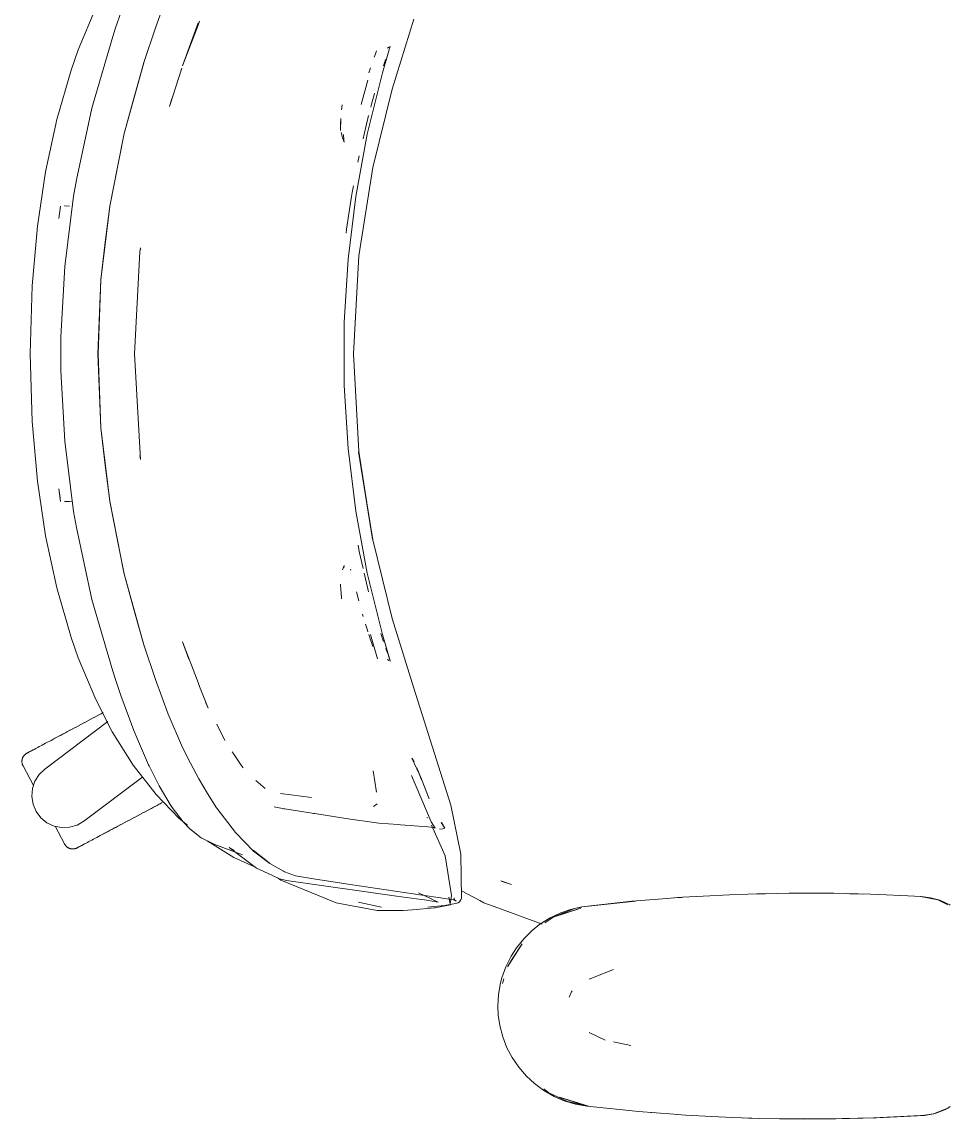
# Model space of a CAD drawing. Header units: millimetres. Extents: x 155927 to 317870, y -36033 to 97293.
# Drawn here: x 200583.1 to 200981.4, y 11128.9 to 11599.8 of the extents above; entities that cross this region are included whole.
import ezdxf

# ---------------------------------------------------------------- set-up
doc = ezdxf.new("R2010")
doc.units = ezdxf.units.MM
doc.header["$MEASUREMENT"] = 0
doc.layers.add('G-IMPT', color=8, linetype='CONTINUOUS', lineweight=9)
doc.layers.add('I-FURN', color=8, linetype='CONTINUOUS', lineweight=9)

msp = doc.modelspace()

# ---------------------------------------------------------------- linework, layer by layer
at = {"layer": 'G-IMPT'}
for p, q in [((200645.79, 11612.13), (200640.33, 11597.25)), ((200607.24, 11587.85), (200614.75, 11605.82)), ((200625.63, 11604.14), (200623.22, 11597.21)), ((200622.03, 11593.6), (200623.22, 11597.21)), ((200635.33, 11582.33), (200640.33, 11597.25)), ((200651.92, 11581), (200658.74, 11599.4)), ((200651.92, 11581), (200658.64, 11598.44)), ((200658.64, 11598.44), (200659.3, 11600.17)), ((200751.23, 11600.94), (200742.04, 11570.96)), ((200613.09, 11562.77), (200622.03, 11593.6)), ((200604.16, 11579.12), (200607.24, 11587.85)), ((200737.81, 11577.92), (200740.89, 11588.34)), ((200739.99, 11588.6), (200740.6, 11588.98)), ((200739.99, 11588.6), (200740.2, 11588.74)), ((200740.95, 11588.61), (200740.89, 11588.34)), ((200741.03, 11588.91), (200740.95, 11588.61)), ((200741, 11589.37), (200741.08, 11589.14)), ((200741.08, 11589.14), (200741.03, 11588.91)), ((200734.69, 11585.67), (200734.31, 11584.66)), ((200734.69, 11585.67), (200735.3, 11587.32)), ((200738.97, 11583.11), (200738.23, 11581.01)), ((200738.97, 11583.11), (200739.22, 11583.77)), ((200604.16, 11579.12), (200597.99, 11557.87)), ((200626.94, 11551.84), (200635.33, 11582.33)), ((200626.94, 11551.84), (200635.37, 11582.25)), ((200631.6, 11569.08), (200635.37, 11582.25)), ((200646.39, 11563.52), (200651.65, 11580.01)), ((200731.97, 11577.9), (200732.7, 11580.12)), ((200731.53, 11574.81), (200728.6, 11564.35)), ((200731.27, 11551.6), (200737.81, 11577.92)), ((200631.6, 11569.08), (200626.94, 11551.84)), ((200733.73, 11537.28), (200742.04, 11570.96)), ((200734.23, 11568.49), (200734.44, 11569.18)), ((200646.39, 11563.52), (200647.47, 11566.96)), ((200733.12, 11564.49), (200732.8, 11563.35)), ((200733.12, 11564.49), (200734.23, 11568.49)), ((200613.09, 11562.77), (200606.42, 11531.98)), ((200720.24, 11562.1), (200720.46, 11564.19)), ((200731.5, 11558.33), (200731.83, 11559.63)), ((200732.8, 11563.35), (200732.75, 11563.17)), ((200597.99, 11557.87), (200593.18, 11535.51)), ((200719.84, 11553.25), (200719.93, 11558.3)), ((200719.84, 11553.25), (200719.85, 11556.03)), ((200719.93, 11558.3), (200719.85, 11556.03)), ((200731.5, 11558.33), (200729.95, 11551.58)), ((200626.94, 11551.84), (200620.77, 11520.71)), ((200626.94, 11551.84), (200620.77, 11520.79)), ((200626.94, 11551.84), (200623.87, 11536.81)), ((200720.69, 11550.14), (200720.09, 11552.29)), ((200721.38, 11548.19), (200720.69, 11550.14)), ((200721.12, 11551.4), (200721.13, 11551.54)), ((200721.16, 11549.24), (200721.13, 11551.54)), ((200731.27, 11551.6), (200726.33, 11524.93)), ((200729.49, 11549.61), (200729.95, 11551.58)), ((200721.16, 11549.24), (200721.38, 11548.19)), ((200727.29, 11539.56), (200727.83, 11542.37)), ((200620.77, 11520.71), (200623.87, 11536.81)), ((200733.73, 11537.28), (200727.73, 11499.36)), ((200593.18, 11535.51), (200589.68, 11512.09)), ((200605.23, 11525.06), (200606.42, 11531.98)), ((200725.36, 11529.46), (200724.81, 11526.55)), ((200601.42, 11494.89), (200605.23, 11525.06)), ((200726.33, 11524.93), (200723.04, 11498.01)), ((200723.71, 11519.3), (200724.56, 11524.92)), ((200724.56, 11524.92), (200724.81, 11526.55)), ((200599.59, 11520.79), (200598.94, 11515.38)), ((200603.44, 11520.75), (200601.35, 11520.82)), ((200601.35, 11520.82), (200601.46, 11520.82)), ((200616.95, 11489.19), (200620.77, 11520.79)), ((200616.98, 11489.15), (200620.77, 11520.71)), ((200620.77, 11520.71), (200618.82, 11505.23)), ((200723.71, 11519.3), (200722.42, 11510.78)), ((200589.68, 11512.09), (200587.42, 11486.52)), ((200722.42, 11510.78), (200722.24, 11509.12)), ((200616.98, 11489.15), (200618.82, 11505.23)), ((200631.38, 11457.38), (200633.71, 11501.11)), ((200631.44, 11457.38), (200633.71, 11501.11)), ((200633.71, 11501.11), (200633.97, 11502.88)), ((200633.71, 11501.11), (200633.94, 11502.41)), ((200633.99, 11502.66), (200633.94, 11502.41)), ((200727.73, 11499.36), (200725.38, 11457.38)), ((200599.81, 11464.69), (200601.42, 11494.89)), ((200721.38, 11470.94), (200723.04, 11498.01)), ((200616.95, 11489.19), (200615.61, 11457.38)), ((200616.98, 11489.15), (200615.84, 11457.38)), ((200616.31, 11474.26), (200616.98, 11489.15)), ((200587.42, 11486.52), (200586.57, 11457.38)), ((200616.31, 11474.26), (200615.84, 11457.38)), ((200721.38, 11470.94), (200721.38, 11443.82)), ((200599.81, 11464.69), (200599.71, 11457.38)), ((200586.57, 11457.38), (200587.42, 11428.24)), ((200599.81, 11450.07), (200599.71, 11457.38)), ((200615.61, 11457.38), (200616.95, 11425.56)), ((200616.98, 11425.6), (200615.84, 11457.38)), ((200616.31, 11440.49), (200615.84, 11457.38)), ((200631.44, 11457.38), (200633.94, 11412.04)), ((200727.73, 11415.39), (200725.38, 11457.38)), ((200599.81, 11450.07), (200601.42, 11419.86)), ((200721.38, 11443.82), (200723.04, 11416.75)), ((200616.98, 11425.6), (200616.31, 11440.49)), ((200587.42, 11428.24), (200589.68, 11402.67)), ((200616.95, 11425.56), (200620.77, 11393.97)), ((200618.82, 11409.52), (200616.98, 11425.6)), ((200616.98, 11425.6), (200620.77, 11394.05)), ((200601.42, 11419.86), (200605.23, 11389.69)), ((200633.94, 11412.04), (200633.71, 11413.65)), ((200633.71, 11413.65), (200633.94, 11412.35)), ((200726.33, 11389.83), (200723.04, 11416.75)), ((200733.73, 11377.48), (200727.47, 11415.22)), ((200727.47, 11415.22), (200733.47, 11377.85)), ((200727.73, 11415.39), (200733.47, 11377.85)), ((200618.82, 11409.52), (200620.77, 11394.05)), ((200633.99, 11412.1), (200633.94, 11412.35)), ((200589.68, 11402.67), (200593.18, 11379.25)), ((200599.59, 11393.96), (200598.94, 11399.38)), ((200599.5, 11395.61), (200598.94, 11399.38)), ((200601.35, 11393.93), (200603.44, 11394.01)), ((200601.35, 11393.93), (200601.46, 11393.93)), ((200604.68, 11394.05), (200603.44, 11394.01)), ((200620.77, 11394.05), (200623.87, 11377.94)), ((200620.77, 11394.05), (200626.98, 11362.8)), ((200626.98, 11362.8), (200620.77, 11393.97)), ((200605.23, 11389.69), (200606.42, 11382.77)), ((200731.27, 11363.16), (200726.33, 11389.83)), ((200606.42, 11382.77), (200613.09, 11351.98)), ((200597.99, 11356.88), (200593.18, 11379.25)), ((200626.94, 11362.92), (200623.87, 11377.94)), ((200742.04, 11343.79), (200733.73, 11377.48)), ((200727.32, 11375.2), (200727.79, 11372.57)), ((200727.79, 11372.57), (200729.49, 11365.15)), ((200721.38, 11366.57), (200720.69, 11364.62)), ((200721.38, 11366.57), (200721.16, 11365.52)), ((200631.6, 11345.67), (200626.94, 11362.92)), ((200626.94, 11362.92), (200635.37, 11332.51)), ((200626.94, 11362.92), (200635.33, 11332.42)), ((200724.05, 11364.97), (200724.18, 11364.55)), ((200729.95, 11363.18), (200731.5, 11356.42)), ((200731.27, 11363.16), (200737.81, 11336.84)), ((200719.84, 11358.47), (200719.85, 11357.77)), ((200719.95, 11356.4), (200719.85, 11357.77)), ((200604.16, 11335.64), (200597.99, 11356.88)), ((200719.95, 11356.4), (200720.22, 11352.7)), ((200720.22, 11352.7), (200720.26, 11352.21)), ((200727.64, 11351.34), (200726.65, 11355.2)), ((200727.64, 11351.34), (200727.25, 11352.87)), ((200731.5, 11356.42), (200731.84, 11355.14)), ((200622.03, 11321.15), (200613.09, 11351.98)), ((200631.6, 11345.67), (200635.37, 11332.51)), ((200729.55, 11344.55), (200729.22, 11345.67)), ((200742.04, 11343.79), (200751.23, 11313.82)), ((200731.33, 11338.76), (200730.54, 11341.26)), ((200731.58, 11337.98), (200731.33, 11338.76)), ((200607.24, 11326.91), (200604.16, 11335.64)), ((200651.92, 11333.76), (200654.65, 11326.33)), ((200651.92, 11333.76), (200658.64, 11316.31)), ((200732.73, 11334.55), (200731.96, 11336.85)), ((200732.62, 11336.85), (200735.66, 11326.42)), ((200732.73, 11334.55), (200732.98, 11333.83)), ((200733.74, 11331.67), (200732.98, 11333.83)), ((200737.19, 11336.84), (200737.04, 11337.3)), ((200737.19, 11336.84), (200737.92, 11334.62)), ((200737.81, 11336.84), (200741.08, 11325.62)), ((200737.81, 11336.84), (200740.88, 11326.31)), ((200737.81, 11336.84), (200740.93, 11326.02)), ((200738.21, 11333.82), (200737.92, 11334.62)), ((200640.33, 11317.51), (200635.33, 11332.42)), ((200739.19, 11331.06), (200739.54, 11330.09)), ((200739.54, 11330.09), (200739.94, 11329.02)), ((200607.24, 11326.91), (200614.75, 11308.93)), ((200739.99, 11326.16), (200740.6, 11325.77)), ((200739.99, 11326.16), (200740.2, 11326.01)), ((200740.88, 11326.31), (200740.93, 11326.02)), ((200741.08, 11325.62), (200740.95, 11325.38)), ((200622.03, 11321.15), (200623.22, 11317.55)), ((200625.56, 11310.73), (200623.22, 11317.55)), ((200640.33, 11317.51), (200645.79, 11302.63)), ((200658.64, 11316.31), (200659.3, 11314.59)), ((200625.56, 11310.73), (200631.16, 11295.65)), ((200659.3, 11314.59), (200663.02, 11305.26)), ((200751.23, 11313.82), (200767.22, 11263.58)), ((200614.75, 11308.93), (200621.85, 11295.16)), ((200663.02, 11305.26), (200662.03, 11307.5)), ((200645.79, 11302.63), (200651.97, 11288.4)), ((200670.2, 11291.42), (200666.65, 11298.39)), ((200621.85, 11295.16), (200630.82, 11280.86)), ((200632.64, 11291.97), (200631.16, 11295.65)), ((200637.42, 11281.02), (200632.64, 11291.97)), ((200655.36, 11281.67), (200651.97, 11288.4)), ((200673.73, 11285.95), (200673.33, 11286.53)), ((200677.22, 11280.82), (200673.73, 11285.95)), ((200753.51, 11277.14), (200750.47, 11283.85)), ((200750.47, 11283.85), (200751.38, 11282.21)), ((200630.82, 11280.86), (200640.63, 11268.26)), ((200637.42, 11281.02), (200637.64, 11280.57)), ((200641.64, 11272.56), (200637.64, 11280.57)), ((200655.36, 11281.67), (200658.93, 11274.88)), ((200677.22, 11280.82), (200677.97, 11279.71)), ((200735.18, 11269.23), (200733.78, 11278.39)), ((200754.54, 11274.56), (200752.51, 11279.68)), ((200754.54, 11274.76), (200752.52, 11279.66)), ((200752.52, 11279.66), (200754.54, 11274.56)), ((200641.64, 11272.56), (200641.94, 11271.96)), ((200662.7, 11268.65), (200658.93, 11274.88)), ((200683.5, 11274.18), (200687.4, 11270.85)), ((200758.67, 11256.42), (200750.24, 11276.4)), ((200754.54, 11274.76), (200757.79, 11266.29)), ((200650.58, 11257.97), (200640.63, 11268.26)), ((200641.94, 11271.96), (200646.68, 11263.97)), ((200662.7, 11268.65), (200666.58, 11262.56)), ((200707.35, 11266.9), (200693.99, 11268.68)), ((200693.99, 11268.68), (200694.47, 11268.54)), ((200735.18, 11269.23), (200735.14, 11269.58)), ((200647.54, 11262.68), (200646.68, 11263.97)), ((200691.31, 11262.98), (200693.48, 11262.52)), ((200735.54, 11264.28), (200733.9, 11263)), ((200771.41, 11242.62), (200767.22, 11263.58)), ((200652.25, 11256.55), (200647.54, 11262.68)), ((200666.58, 11262.56), (200666.75, 11262.3)), ((200674.77, 11251.86), (200666.75, 11262.3)), ((200693.48, 11262.52), (200695.46, 11262.1)), ((200695.93, 11262.03), (200695.46, 11262.1)), ((200707.65, 11260.22), (200695.93, 11262.03)), ((200707.65, 11260.22), (200708.26, 11260.13)), ((200708.77, 11260.05), (200708.26, 11260.13)), ((200722.13, 11257.94), (200708.77, 11260.05)), ((200757.22, 11258.14), (200756.79, 11258.41)), ((200650.58, 11257.97), (200654.1, 11255.1)), ((200655.15, 11253.52), (200652.25, 11256.55)), ((200660.01, 11249.66), (200655.15, 11253.52)), ((200722.13, 11257.94), (200736.2, 11255.9)), ((200736.27, 11255.89), (200736.2, 11255.9)), ((200736.27, 11255.89), (200744.52, 11255.28)), ((200744.52, 11255.28), (200745.5, 11255.2)), ((200745.5, 11255.2), (200753.36, 11254.64)), ((200753.36, 11254.64), (200757.24, 11254.35)), ((200757.32, 11254.34), (200757.24, 11254.35)), ((200757.32, 11254.34), (200759.7, 11254.04)), ((200760.43, 11253.75), (200758.67, 11256.42)), ((200764.78, 11241.92), (200758.79, 11255.1)), ((200759.71, 11254.04), (200759.7, 11254.04)), ((200759.71, 11254.04), (200760.43, 11253.75)), ((200764.64, 11253.75), (200763.05, 11256.21)), ((200763.05, 11256.21), (200764.58, 11253.73)), ((200764.58, 11253.73), (200763.09, 11256.2)), ((200763.7, 11253.45), (200764.58, 11253.73)), ((200764.64, 11253.75), (200764.58, 11253.73)), ((200660.01, 11249.66), (200661.15, 11249.04)), ((200661.15, 11249.04), (200663.59, 11247.87)), ((200674.77, 11251.86), (200682.5, 11243.96)), ((200762.35, 11253.28), (200763.7, 11253.45)), ((200673.95, 11241.23), (200662.51, 11248.35)), ((200663.59, 11247.87), (200665.81, 11246.8)), ((200677.72, 11242.29), (200665.81, 11246.8)), ((200672.06, 11245.52), (200674.1, 11244.36)), ((200672.06, 11245.52), (200683.77, 11236.58)), ((200682.29, 11244.27), (200689.24, 11238.87)), ((200682.29, 11244.27), (200685.87, 11241.46)), ((200682.58, 11237.25), (200673.95, 11241.23)), ((200689.47, 11238.54), (200682.5, 11243.96)), ((200689.24, 11238.87), (200685.87, 11241.46)), ((200764.78, 11241.92), (200767.5, 11224.87)), ((200771.41, 11242.62), (200771.79, 11223.64)), ((200690.29, 11233.54), (200683.77, 11236.58)), ((200689.47, 11238.54), (200695.3, 11235.26)), ((200695.3, 11235.26), (200695.73, 11235.04)), ((200700.52, 11233.29), (200695.73, 11235.04)), ((200690.29, 11233.54), (200693.66, 11231.97)), ((200693.04, 11232.26), (200694.21, 11231.49)), ((200696.65, 11231.33), (200693.66, 11231.97)), ((200694.21, 11231.49), (200710.66, 11224.69)), ((200743.86, 11224.65), (200696.65, 11231.33)), ((200700.52, 11233.29), (200708.19, 11231.99)), ((200723.95, 11229.6), (200708.19, 11231.99)), ((200788.67, 11231.16), (200793.13, 11229.53)), ((200788.67, 11231.16), (200789.25, 11230.9)), ((200793.13, 11229.53), (200789.25, 11230.9)), ((200754.83, 11225.04), (200723.95, 11229.6)), ((200761.71, 11222.02), (200753.31, 11226.01)), ((200771.73, 11226.82), (200779.63, 11222.68)), ((200886.71, 11225.19), (200894.59, 11225.49)), ((200906.89, 11225.78), (200894.59, 11225.49)), ((200898.46, 11225.57), (200900.12, 11225.65)), ((200900.12, 11225.65), (200902.19, 11225.65)), ((200906.89, 11225.78), (200912.36, 11225.86)), ((200927.08, 11225.86), (200912.36, 11225.86)), ((200931.59, 11225.81), (200927.08, 11225.86)), ((200931.59, 11225.81), (200947.26, 11225.43)), ((200938.31, 11225.63), (200940.53, 11225.63)), ((200943.84, 11225.49), (200940.53, 11225.63)), ((200947.26, 11225.43), (200950.8, 11225.31)), ((200963.36, 11224.69), (200950.8, 11225.31)), ((200710.66, 11224.69), (200714.03, 11223.3)), ((200717.89, 11221.71), (200714.03, 11223.3)), ((200735.58, 11218.47), (200717.89, 11221.71)), ((200728.14, 11221.92), (200727.57, 11222.07)), ((200737.45, 11219.88), (200728.14, 11221.92)), ((200743.86, 11224.65), (200754.53, 11223.21)), ((200755.82, 11223), (200754.53, 11223.21)), ((200762.68, 11223.93), (200754.83, 11225.04)), ((200755.82, 11223), (200760.85, 11222.16)), ((200764.52, 11220.62), (200759.83, 11220.1)), ((200761.71, 11222.02), (200760.85, 11222.16)), ((200768.95, 11222.82), (200762.68, 11223.93)), ((200765.14, 11220.7), (200764.52, 11220.62)), ((200764.72, 11220.44), (200767.05, 11220.88)), ((200765.14, 11220.7), (200768.41, 11221.23)), ((200766.32, 11224.16), (200766.81, 11221.29)), ((200766.32, 11224.16), (200767.05, 11220.88)), ((200766.81, 11221.29), (200767.5, 11224.87)), ((200768.33, 11222.99), (200768.95, 11222.82)), ((200768.33, 11222.99), (200769.43, 11222.43)), ((200770.28, 11221.78), (200768.41, 11221.23)), ((200768.52, 11223.87), (200768.6, 11223.37)), ((200768.92, 11222.83), (200768.6, 11223.37)), ((200768.92, 11222.83), (200769.43, 11222.43)), ((200770.28, 11221.78), (200770.81, 11222.1)), ((200770.81, 11222.1), (200771.19, 11222.6)), ((200771.79, 11223.64), (200771.19, 11222.6)), ((200771.32, 11223.22), (200771.19, 11222.6)), ((200771.19, 11222.6), (200771.21, 11222.67)), ((200771.32, 11223.22), (200771.21, 11222.67)), ((200779.63, 11222.68), (200781.39, 11221.76)), ((200787.36, 11219.57), (200781.39, 11221.76)), ((200823.41, 11220.03), (200846.36, 11222.48)), ((200823.41, 11220.03), (200844.85, 11222.38)), ((200846.36, 11222.48), (200826.23, 11220.36)), ((200844.85, 11222.38), (200856.24, 11223.36)), ((200866.53, 11224.09), (200856.24, 11223.36)), ((200864.49, 11223.96), (200863.07, 11223.82)), ((200864.49, 11223.96), (200866.39, 11224.05)), ((200866.53, 11224.09), (200875.4, 11224.65)), ((200886.71, 11225.19), (200875.4, 11224.65)), ((200963.36, 11224.69), (200969.03, 11224.41)), ((200976.15, 11223.04), (200968.8, 11224.41)), ((200969.03, 11224.41), (200973.04, 11223.91)), ((200973.04, 11223.91), (200976.99, 11222.84)), ((200980.41, 11220.94), (200976.15, 11223.04)), ((200981.32, 11220.86), (200976.99, 11222.84)), ((200981.32, 11220.86), (200981.43, 11220.78)), ((200735.58, 11218.47), (200742.55, 11218.44)), ((200742.55, 11218.44), (200746.72, 11218.44)), ((200750.68, 11218.78), (200746.72, 11218.44)), ((200760, 11219.59), (200750.68, 11218.78)), ((200759.83, 11220.1), (200757.24, 11219.89)), ((200760, 11219.59), (200760.47, 11219.63)), ((200760.47, 11219.63), (200764.72, 11220.44)), ((200806.3, 11212.62), (200787.36, 11219.57)), ((200809.73, 11215.23), (200814.31, 11217.42)), ((200811.06, 11215.63), (200822.91, 11219.44)), ((200811.06, 11215.63), (200813.76, 11216.53)), ((200820.28, 11219.23), (200812.1, 11216.03)), ((200813.76, 11216.53), (200822.91, 11219.44)), ((200814.31, 11217.42), (200818.45, 11218.87)), ((200823.41, 11220.03), (200818.45, 11218.87)), ((200823.33, 11219.81), (200820.28, 11219.23)), ((200823.41, 11220.03), (200826.23, 11220.36)), ((200827.74, 11220.5), (200826.23, 11220.36)), ((200802.1, 11209.88), (200805.41, 11212.5)), ((200809.73, 11215.23), (200805.41, 11212.5)), ((200811.06, 11215.63), (200807.48, 11213.21)), ((200798.5, 11206.33), (200802.1, 11209.88)), ((200791.45, 11194.2), (200797.77, 11204.15)), ((200793.04, 11198.81), (200795.31, 11202.36)), ((200793.61, 11197.88), (200797.77, 11204.15)), ((200798.5, 11206.33), (200795.31, 11202.36)), ((200790.8, 11194.3), (200793.04, 11198.81)), ((200791.45, 11194.2), (200793.61, 11197.88)), ((200790.8, 11194.3), (200789.09, 11189.53)), ((200836.93, 11193.13), (200826.5, 11188.98)), ((200788.52, 11187.4), (200789.09, 11189.53)), ((200789.89, 11189.09), (200789.27, 11187.06)), ((200787.64, 11182.45), (200788.52, 11187.4)), ((200817.96, 11181.24), (200818.98, 11183.46)), ((200818.98, 11183.46), (200819.27, 11183.91)), ((200787.35, 11177.41), (200787.64, 11182.45)), ((200787.35, 11177.41), (200787.52, 11173.56)), ((200788.17, 11169.05), (200787.52, 11173.56)), ((200788.17, 11169.05), (200789.43, 11164.18)), ((200791.26, 11159.47), (200789.43, 11164.18)), ((200826.6, 11166.03), (200833.38, 11162.76)), ((200793.45, 11155.31), (200791.26, 11159.47)), ((200844.43, 11160.43), (200836.99, 11162)), ((200793.45, 11155.31), (200796.28, 11151.14)), ((200796.28, 11151.14), (200799.6, 11147.31)), ((200803.04, 11144.14), (200799.6, 11147.31)), ((200803.04, 11144.14), (200807.13, 11141.14)), ((200807.08, 11141.83), (200809.19, 11140.24)), ((200811.57, 11138.63), (200807.13, 11141.14)), ((200817.26, 11136.5), (200809.19, 11140.24)), ((200811.57, 11138.63), (200815.81, 11136.82)), ((200826.23, 11134.46), (200813.76, 11138.29)), ((200813.76, 11138.29), (200822.91, 11135.38)), ((200815.81, 11136.82), (200820.67, 11135.35)), ((200817.26, 11136.5), (200825.66, 11134.59)), ((200825.71, 11134.46), (200820.67, 11135.35)), ((200826.23, 11134.46), (200822.91, 11135.38)), ((200843.64, 11132.55), (200825.71, 11134.46)), ((200847.77, 11132.21), (200843.64, 11132.55)), ((200862.83, 11130.96), (200847.77, 11132.21)), ((200854.64, 11131.61), (200852.97, 11131.78)), ((200974.27, 11131.24), (200970.43, 11130.66)), ((200974.45, 11131.22), (200972.06, 11130.78)), ((200974.27, 11131.24), (200980.47, 11133.65)), ((200974.45, 11131.22), (200975.8, 11131.59)), ((200979.44, 11132.98), (200975.8, 11131.59)), ((200979.44, 11132.98), (200981.43, 11134.12)), ((200980.47, 11133.65), (200981.43, 11134.36)), ((200862.83, 11130.96), (200867.91, 11130.63)), ((200867.91, 11130.63), (200882.05, 11129.82)), ((200888.08, 11129.57), (200882.05, 11129.82)), ((200888.08, 11129.57), (200899.84, 11129.18)), ((200892.96, 11129.43), (200894.9, 11129.32)), ((200894.9, 11129.32), (200896.39, 11129.31)), ((200908.25, 11129.02), (200899.84, 11129.18)), ((200908.25, 11129.02), (200938.27, 11129.13)), ((200908.25, 11129.02), (200928.44, 11128.97)), ((200908.25, 11129.02), (200919.05, 11128.93)), ((200938.27, 11129.13), (200919.05, 11128.93)), ((200928.44, 11128.97), (200949.83, 11129.47)), ((200928.44, 11128.97), (200948.63, 11129.44)), ((200928.44, 11128.97), (200938.27, 11129.13)), ((200928.44, 11129.01), (200930.48, 11128.99)), ((200930.48, 11128.99), (200932.39, 11129.06)), ((200938.27, 11129.13), (200949.83, 11129.47)), ((200948.63, 11129.44), (200970.41, 11130.52)), ((200948.63, 11129.44), (200968.8, 11130.41)), ((200949.83, 11129.47), (200948.63, 11129.44)), ((200949.83, 11129.47), (200970.41, 11130.52)), ((200970.41, 11130.52), (200968.8, 11130.41)), ((200970.41, 11130.52), (200972.06, 11130.78))]:
    msp.add_line(p, q, dxfattribs=at)
at = {"layer": 'I-FURN'}
for p, q in [((200612.08, 11300.24), (200613.08, 11300.77)), ((200613.62, 11301.06), (200612.62, 11300.53)), ((200613.08, 11300.77), (200614.08, 11301.3)), ((200614.61, 11301.58), (200613.62, 11301.06)), ((200614.08, 11301.3), (200615.07, 11301.83)), ((200615.6, 11302.11), (200614.61, 11301.58)), ((200615.07, 11301.83), (200616.05, 11302.35)), ((200616.58, 11302.63), (200615.6, 11302.11)), ((200616.05, 11302.35), (200617.03, 11302.87)), ((200617.55, 11303.15), (200616.58, 11302.63)), ((200617.03, 11302.87), (200617.99, 11303.38)), ((200592.85, 11279.13), (200619.92, 11299.52)), ((200603.13, 11295.48), (200604.1, 11296)), ((200604.63, 11296.28), (200603.66, 11295.76)), ((200604.1, 11296), (200605.08, 11296.52)), ((200605.61, 11296.8), (200604.63, 11296.28)), ((200605.08, 11296.52), (200606.07, 11297.04)), ((200606.6, 11297.33), (200605.61, 11296.8)), ((200606.07, 11297.04), (200607.06, 11297.57)), ((200607.6, 11297.86), (200606.6, 11297.33)), ((200607.06, 11297.57), (200608.06, 11298.1)), ((200608.6, 11298.39), (200607.6, 11297.86)), ((200608.06, 11298.1), (200609.06, 11298.63)), ((200609.61, 11298.92), (200608.6, 11298.39)), ((200609.06, 11298.63), (200610.07, 11299.17)), ((200610.61, 11299.46), (200609.61, 11298.92)), ((200610.07, 11299.17), (200611.08, 11299.7)), ((200611.62, 11299.99), (200610.61, 11299.46)), ((200611.08, 11299.7), (200612.08, 11300.24)), ((200612.62, 11300.53), (200611.62, 11299.99)), ((200595.55, 11291.45), (200594.75, 11291.02)), ((200596.37, 11291.89), (200595.55, 11291.45)), ((200597.22, 11292.34), (200596.37, 11291.89)), ((200598.09, 11292.8), (200597.22, 11292.34)), ((200598.97, 11293.27), (200598.09, 11292.8)), ((200599.88, 11293.75), (200598.97, 11293.27)), ((200599.39, 11293.49), (200600.3, 11293.98)), ((200600.8, 11294.24), (200599.88, 11293.75)), ((200600.3, 11293.98), (200601.23, 11294.47)), ((200601.74, 11294.74), (200600.8, 11294.24)), ((200601.23, 11294.47), (200602.18, 11294.97)), ((200602.69, 11295.25), (200601.74, 11294.74)), ((200602.18, 11294.97), (200603.13, 11295.48)), ((200603.66, 11295.76), (200602.69, 11295.25)), ((200585.92, 11286.33), (200586.18, 11286.47)), ((200586.34, 11286.55), (200586.06, 11286.4)), ((200586.18, 11286.47), (200586.48, 11286.63)), ((200586.66, 11286.72), (200586.34, 11286.55)), ((200586.48, 11286.63), (200586.82, 11286.8)), ((200587.01, 11286.91), (200586.66, 11286.72)), ((200586.82, 11286.8), (200587.19, 11287)), ((200587.41, 11287.12), (200587.01, 11286.91)), ((200587.19, 11287), (200587.6, 11287.22)), ((200587.83, 11287.35), (200587.41, 11287.12)), ((200587.6, 11287.22), (200588.04, 11287.46)), ((200588.3, 11287.59), (200587.83, 11287.35)), ((200588.04, 11287.46), (200588.53, 11287.71)), ((200588.8, 11287.86), (200588.3, 11287.59)), ((200588.53, 11287.71), (200589.04, 11287.99)), ((200589.34, 11288.15), (200588.8, 11287.86)), ((200589.04, 11287.99), (200589.59, 11288.28)), ((200589.91, 11288.45), (200589.34, 11288.15)), ((200589.59, 11288.28), (200590.18, 11288.59)), ((200590.51, 11288.77), (200589.91, 11288.45)), ((200591.14, 11289.1), (200590.51, 11288.77)), ((200591.81, 11289.46), (200591.14, 11289.1)), ((200592.5, 11289.83), (200591.81, 11289.46)), ((200593.22, 11290.21), (200592.5, 11289.83)), ((200593.97, 11290.61), (200593.22, 11290.21)), ((200594.75, 11291.02), (200593.97, 11290.61)), ((200583.07, 11282.52), (200583.08, 11282.68)), ((200583.07, 11282.35), (200583.07, 11282.52)), ((200583.07, 11282.19), (200583.07, 11282.35)), ((200583.08, 11282.03), (200583.07, 11282.19)), ((200583.08, 11282.68), (200583.09, 11282.84)), ((200583.1, 11281.87), (200583.08, 11282.03)), ((200583.09, 11282.84), (200583.11, 11283)), ((200583.12, 11281.71), (200583.1, 11281.87)), ((200583.11, 11283), (200583.14, 11283.16)), ((200583.14, 11283.16), (200583.17, 11283.31)), ((200583.17, 11283.31), (200583.21, 11283.47)), ((200583.21, 11283.47), (200583.26, 11283.62)), ((200583.26, 11283.62), (200583.31, 11283.78)), ((200583.31, 11283.78), (200583.37, 11283.93)), ((200583.37, 11283.93), (200583.43, 11284.07)), ((200583.43, 11284.07), (200583.51, 11284.22)), ((200583.51, 11284.22), (200583.58, 11284.36)), ((200583.58, 11284.36), (200583.66, 11284.5)), ((200583.66, 11284.5), (200583.75, 11284.64)), ((200583.75, 11284.64), (200583.84, 11284.77)), ((200583.84, 11284.77), (200583.94, 11284.9)), ((200583.94, 11284.9), (200584.04, 11285.02)), ((200584.04, 11285.02), (200584.15, 11285.14)), ((200584.15, 11285.14), (200584.26, 11285.26)), ((200584.26, 11285.26), (200584.38, 11285.37)), ((200584.38, 11285.37), (200584.5, 11285.47)), ((200584.5, 11285.47), (200584.63, 11285.57)), ((200584.63, 11285.57), (200584.76, 11285.67)), ((200584.76, 11285.67), (200584.89, 11285.76)), ((200584.89, 11285.76), (200585.03, 11285.85)), ((200585.03, 11285.85), (200585.17, 11285.93)), ((200585.17, 11285.93), (200585.2, 11285.95)), ((200585.2, 11285.95), (200585.22, 11285.96)), ((200585.21, 11285.95), (200585.2, 11285.95)), ((200585.25, 11285.97), (200585.21, 11285.95)), ((200585.22, 11285.96), (200585.28, 11285.99)), ((200585.33, 11286.02), (200585.25, 11285.97)), ((200585.28, 11285.99), (200585.38, 11286.04)), ((200585.46, 11286.08), (200585.33, 11286.02)), ((200585.38, 11286.04), (200585.53, 11286.12)), ((200585.62, 11286.17), (200585.46, 11286.08)), ((200585.53, 11286.12), (200585.71, 11286.21)), ((200585.82, 11286.27), (200585.62, 11286.17)), ((200585.71, 11286.21), (200585.92, 11286.33)), ((200586.06, 11286.4), (200585.82, 11286.27)), ((200583.15, 11281.55), (200583.12, 11281.71)), ((200583.19, 11281.4), (200583.15, 11281.55)), ((200583.23, 11281.24), (200583.19, 11281.4)), ((200583.28, 11281.09), (200583.23, 11281.24)), ((200583.34, 11280.94), (200583.28, 11281.09)), ((200583.4, 11280.79), (200583.34, 11280.94)), ((200583.46, 11280.64), (200583.4, 11280.79)), ((200583.54, 11280.5), (200583.46, 11280.64)), ((200583.54, 11280.5), (200588.01, 11272.09)), ((200590.42, 11276.79), (200592.85, 11279.13)), ((200587.56, 11270.73), (200588.62, 11273.93)), ((200588.62, 11273.93), (200590.42, 11276.79)), ((200635.01, 11275.85), (200609.69, 11256.78)), ((200587.29, 11267.37), (200587.56, 11270.73)), ((200587.84, 11264.04), (200587.29, 11267.37)), ((200589.16, 11260.94), (200587.84, 11264.04)), ((200640.1, 11263.04), (200639.14, 11262.53)), ((200639.59, 11262.76), (200640.54, 11263.27)), ((200641.05, 11263.54), (200640.1, 11263.04)), ((200640.54, 11263.27), (200641.48, 11263.77)), ((200641.98, 11264.04), (200641.05, 11263.54)), ((200641.48, 11263.77), (200642.4, 11264.26)), ((200642.89, 11264.52), (200641.98, 11264.04)), ((200642.4, 11264.26), (200643.3, 11264.74)), ((200591.19, 11258.25), (200589.16, 11260.94)), ((200593.81, 11256.12), (200591.19, 11258.25)), ((200631.2, 11258.31), (200630.2, 11257.77)), ((200630.66, 11258.02), (200631.67, 11258.55)), ((200632.21, 11258.84), (200631.2, 11258.31)), ((200631.67, 11258.55), (200632.67, 11259.09)), ((200633.21, 11259.38), (200632.21, 11258.84)), ((200632.67, 11259.09), (200633.68, 11259.62)), ((200634.22, 11259.91), (200633.21, 11259.38)), ((200633.68, 11259.62), (200634.68, 11260.15)), ((200635.22, 11260.44), (200634.22, 11259.91)), ((200634.68, 11260.15), (200635.67, 11260.68)), ((200636.21, 11260.97), (200635.22, 11260.44)), ((200635.67, 11260.68), (200636.66, 11261.21)), ((200637.2, 11261.49), (200636.21, 11260.97)), ((200636.66, 11261.21), (200637.65, 11261.73)), ((200638.18, 11262.01), (200637.2, 11261.49)), ((200637.65, 11261.73), (200638.62, 11262.25)), ((200639.14, 11262.53), (200638.18, 11262.01)), ((200638.62, 11262.25), (200639.59, 11262.76)), ((200596.86, 11254.67), (200593.81, 11256.12)), ((200600.17, 11254), (200596.86, 11254.67)), ((200597.32, 11254.58), (200601.35, 11247)), ((200603.54, 11254.14), (200600.17, 11254)), ((200606.78, 11255.09), (200603.54, 11254.14)), ((200609.69, 11256.78), (200606.78, 11255.09)), ((200622.4, 11253.63), (200621.48, 11253.14)), ((200621.9, 11253.36), (200622.83, 11253.85)), ((200623.34, 11254.12), (200622.4, 11253.63)), ((200622.83, 11253.85), (200623.77, 11254.36)), ((200624.29, 11254.63), (200623.34, 11254.12)), ((200623.77, 11254.36), (200624.73, 11254.87)), ((200625.25, 11255.14), (200624.29, 11254.63)), ((200624.73, 11254.87), (200625.7, 11255.38)), ((200626.23, 11255.66), (200625.25, 11255.14)), ((200625.7, 11255.38), (200626.68, 11255.9)), ((200627.21, 11256.18), (200626.23, 11255.66)), ((200626.68, 11255.9), (200627.66, 11256.43)), ((200628.2, 11256.71), (200627.21, 11256.18)), ((200627.66, 11256.43), (200628.66, 11256.95)), ((200629.2, 11257.24), (200628.2, 11256.71)), ((200628.66, 11256.95), (200629.66, 11257.49)), ((200630.2, 11257.77), (200629.2, 11257.24)), ((200629.66, 11257.49), (200630.66, 11258.02)), ((200613.04, 11248.65), (200613.72, 11249.01)), ((200613.72, 11249.01), (200614.42, 11249.39)), ((200614.42, 11249.39), (200615.16, 11249.78)), ((200615.16, 11249.78), (200615.92, 11250.18)), ((200615.92, 11250.18), (200616.71, 11250.6)), ((200616.71, 11250.6), (200617.52, 11251.03)), ((200617.52, 11251.03), (200618.36, 11251.48)), ((200618.82, 11251.72), (200617.97, 11251.27)), ((200618.36, 11251.48), (200619.21, 11251.93)), ((200619.68, 11252.18), (200618.82, 11251.72)), ((200619.21, 11251.93), (200620.09, 11252.4)), ((200620.57, 11252.65), (200619.68, 11252.18)), ((200620.09, 11252.4), (200620.99, 11252.87)), ((200621.48, 11253.14), (200620.57, 11252.65)), ((200620.99, 11252.87), (200621.9, 11253.36)), ((200601.37, 11246.96), (200601.35, 11247)), ((200601.45, 11246.82), (200601.37, 11246.96)), ((200601.54, 11246.68), (200601.45, 11246.82)), ((200601.63, 11246.55), (200601.54, 11246.68)), ((200601.72, 11246.42), (200601.63, 11246.55)), ((200601.82, 11246.3), (200601.72, 11246.42)), ((200601.93, 11246.17), (200601.82, 11246.3)), ((200602.04, 11246.06), (200601.93, 11246.17)), ((200602.16, 11245.95), (200602.04, 11246.06)), ((200602.28, 11245.84), (200602.16, 11245.95)), ((200602.4, 11245.73), (200602.28, 11245.84)), ((200602.53, 11245.64), (200602.4, 11245.73)), ((200602.66, 11245.54), (200602.53, 11245.64)), ((200602.8, 11245.46), (200602.66, 11245.54)), ((200602.94, 11245.38), (200602.8, 11245.46)), ((200603.08, 11245.3), (200602.94, 11245.38)), ((200603.22, 11245.23), (200603.08, 11245.3)), ((200603.37, 11245.16), (200603.22, 11245.23)), ((200603.52, 11245.11), (200603.37, 11245.16)), ((200603.67, 11245.05), (200603.52, 11245.11)), ((200603.83, 11245.01), (200603.67, 11245.05)), ((200603.98, 11244.97), (200603.83, 11245.01)), ((200604.14, 11244.93), (200603.98, 11244.97)), ((200604.3, 11244.91), (200604.14, 11244.93)), ((200604.46, 11244.89), (200604.3, 11244.91)), ((200604.62, 11244.87), (200604.46, 11244.89)), ((200604.78, 11244.86), (200604.62, 11244.87)), ((200604.94, 11244.86), (200604.78, 11244.86)), ((200605.1, 11244.86), (200604.94, 11244.86)), ((200605.26, 11244.88), (200605.1, 11244.86)), ((200605.42, 11244.89), (200605.26, 11244.88)), ((200605.58, 11244.92), (200605.42, 11244.89)), ((200605.74, 11244.95), (200605.58, 11244.92)), ((200605.9, 11244.98), (200605.74, 11244.95)), ((200606.06, 11245.03), (200605.9, 11244.98)), ((200606.21, 11245.08), (200606.06, 11245.03)), ((200606.36, 11245.13), (200606.21, 11245.08)), ((200606.51, 11245.19), (200606.36, 11245.13)), ((200606.66, 11245.26), (200606.51, 11245.19)), ((200606.8, 11245.33), (200606.66, 11245.26)), ((200606.81, 11245.34), (200606.8, 11245.33)), ((200606.8, 11245.33), (200606.82, 11245.34)), ((200606.85, 11245.36), (200606.81, 11245.34)), ((200606.82, 11245.34), (200606.88, 11245.37)), ((200606.93, 11245.4), (200606.85, 11245.36)), ((200606.88, 11245.37), (200606.98, 11245.43)), ((200607.05, 11245.47), (200606.93, 11245.4)), ((200606.98, 11245.43), (200607.12, 11245.5)), ((200607.21, 11245.55), (200607.05, 11245.47)), ((200607.12, 11245.5), (200607.3, 11245.6)), ((200607.41, 11245.66), (200607.21, 11245.55)), ((200607.3, 11245.6), (200607.52, 11245.72)), ((200607.65, 11245.79), (200607.41, 11245.66)), ((200607.52, 11245.72), (200607.78, 11245.85)), ((200607.93, 11245.94), (200607.65, 11245.79)), ((200607.78, 11245.85), (200608.08, 11246.01)), ((200608.25, 11246.1), (200607.93, 11245.94)), ((200608.08, 11246.01), (200608.41, 11246.19)), ((200608.61, 11246.29), (200608.25, 11246.1)), ((200608.41, 11246.19), (200608.78, 11246.39)), ((200609, 11246.5), (200608.61, 11246.29)), ((200608.78, 11246.39), (200609.19, 11246.61)), ((200609.43, 11246.73), (200609, 11246.5)), ((200609.19, 11246.61), (200609.64, 11246.84)), ((200609.9, 11246.98), (200609.43, 11246.73)), ((200609.64, 11246.84), (200610.12, 11247.1)), ((200610.4, 11247.24), (200609.9, 11246.98)), ((200610.12, 11247.1), (200610.64, 11247.37)), ((200610.93, 11247.53), (200610.4, 11247.24)), ((200610.64, 11247.37), (200611.19, 11247.67)), ((200611.5, 11247.83), (200610.93, 11247.53)), ((200611.19, 11247.67), (200611.77, 11247.98)), ((200611.77, 11247.98), (200612.39, 11248.3)), ((200612.39, 11248.3), (200613.04, 11248.65))]:
    msp.add_line(p, q, dxfattribs=at)

doc.saveas('drawing.dxf')
